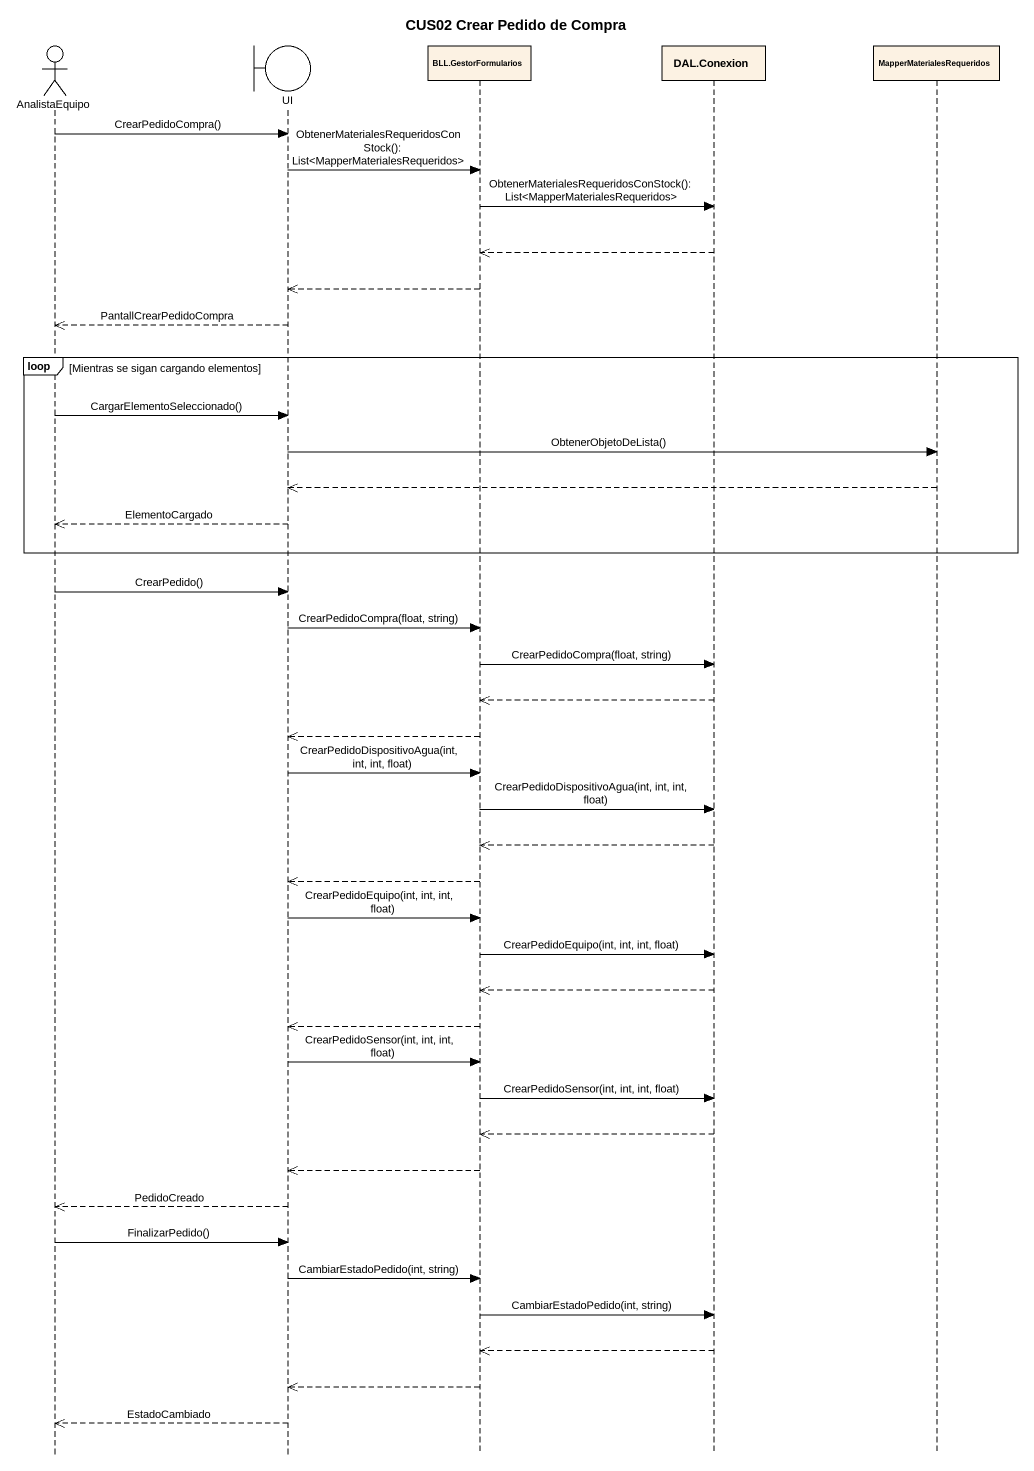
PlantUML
@startuml
title CUS02 Crear Pedido de Compra
hide footbox
actor AnalistaEquipo
boundary UI
participant "BLL.GestorFormularios" as BLL_GestorFormularios
participant "DAL.Conexion" as DAL_Conexion
participant MapperMaterialesRequeridos

AnalistaEquipo -> UI : CrearPedidoCompra()
UI -> BLL_GestorFormularios : ObtenerMaterialesRequeridosConStock(): List<MapperMaterialesRequeridos>
BLL_GestorFormularios -> DAL_Conexion : ObtenerMaterialesRequeridosConStock(): List<MapperMaterialesRequeridos>
DAL_Conexion -->> BLL_GestorFormularios
BLL_GestorFormularios -->> UI
UI -->> AnalistaEquipo : PantallCrearPedidoCompra
loop Mientras se sigan cargando elementos
  AnalistaEquipo -> UI : CargarElementoSeleccionado()
  UI -> MapperMaterialesRequeridos : ObtenerObjetoDeLista()
  MapperMaterialesRequeridos -->> UI
  UI -->> AnalistaEquipo : ElementoCargado
end
AnalistaEquipo -> UI : CrearPedido()
UI -> BLL_GestorFormularios : CrearPedidoCompra(float, string)
BLL_GestorFormularios -> DAL_Conexion : CrearPedidoCompra(float, string)
DAL_Conexion -->> BLL_GestorFormularios
BLL_GestorFormularios -->> UI
UI -> BLL_GestorFormularios : CrearPedidoDispositivoAgua(int, int, int, float)
BLL_GestorFormularios -> DAL_Conexion : CrearPedidoDispositivoAgua(int, int, int, float)
DAL_Conexion -->> BLL_GestorFormularios
BLL_GestorFormularios -->> UI
UI -> BLL_GestorFormularios : CrearPedidoEquipo(int, int, int, float)
BLL_GestorFormularios -> DAL_Conexion : CrearPedidoEquipo(int, int, int, float)
DAL_Conexion -->> BLL_GestorFormularios
BLL_GestorFormularios -->> UI
UI -> BLL_GestorFormularios : CrearPedidoSensor(int, int, int, float)
BLL_GestorFormularios -> DAL_Conexion : CrearPedidoSensor(int, int, int, float)
DAL_Conexion -->> BLL_GestorFormularios
BLL_GestorFormularios -->> UI
UI -->> AnalistaEquipo : PedidoCreado
AnalistaEquipo -> UI : FinalizarPedido()
UI -> BLL_GestorFormularios : CambiarEstadoPedido(int, string)
BLL_GestorFormularios -> DAL_Conexion : CambiarEstadoPedido(int, string)
DAL_Conexion -->> BLL_GestorFormularios
BLL_GestorFormularios -->> UI
UI -->> AnalistaEquipo : EstadoCambiado
@enduml
